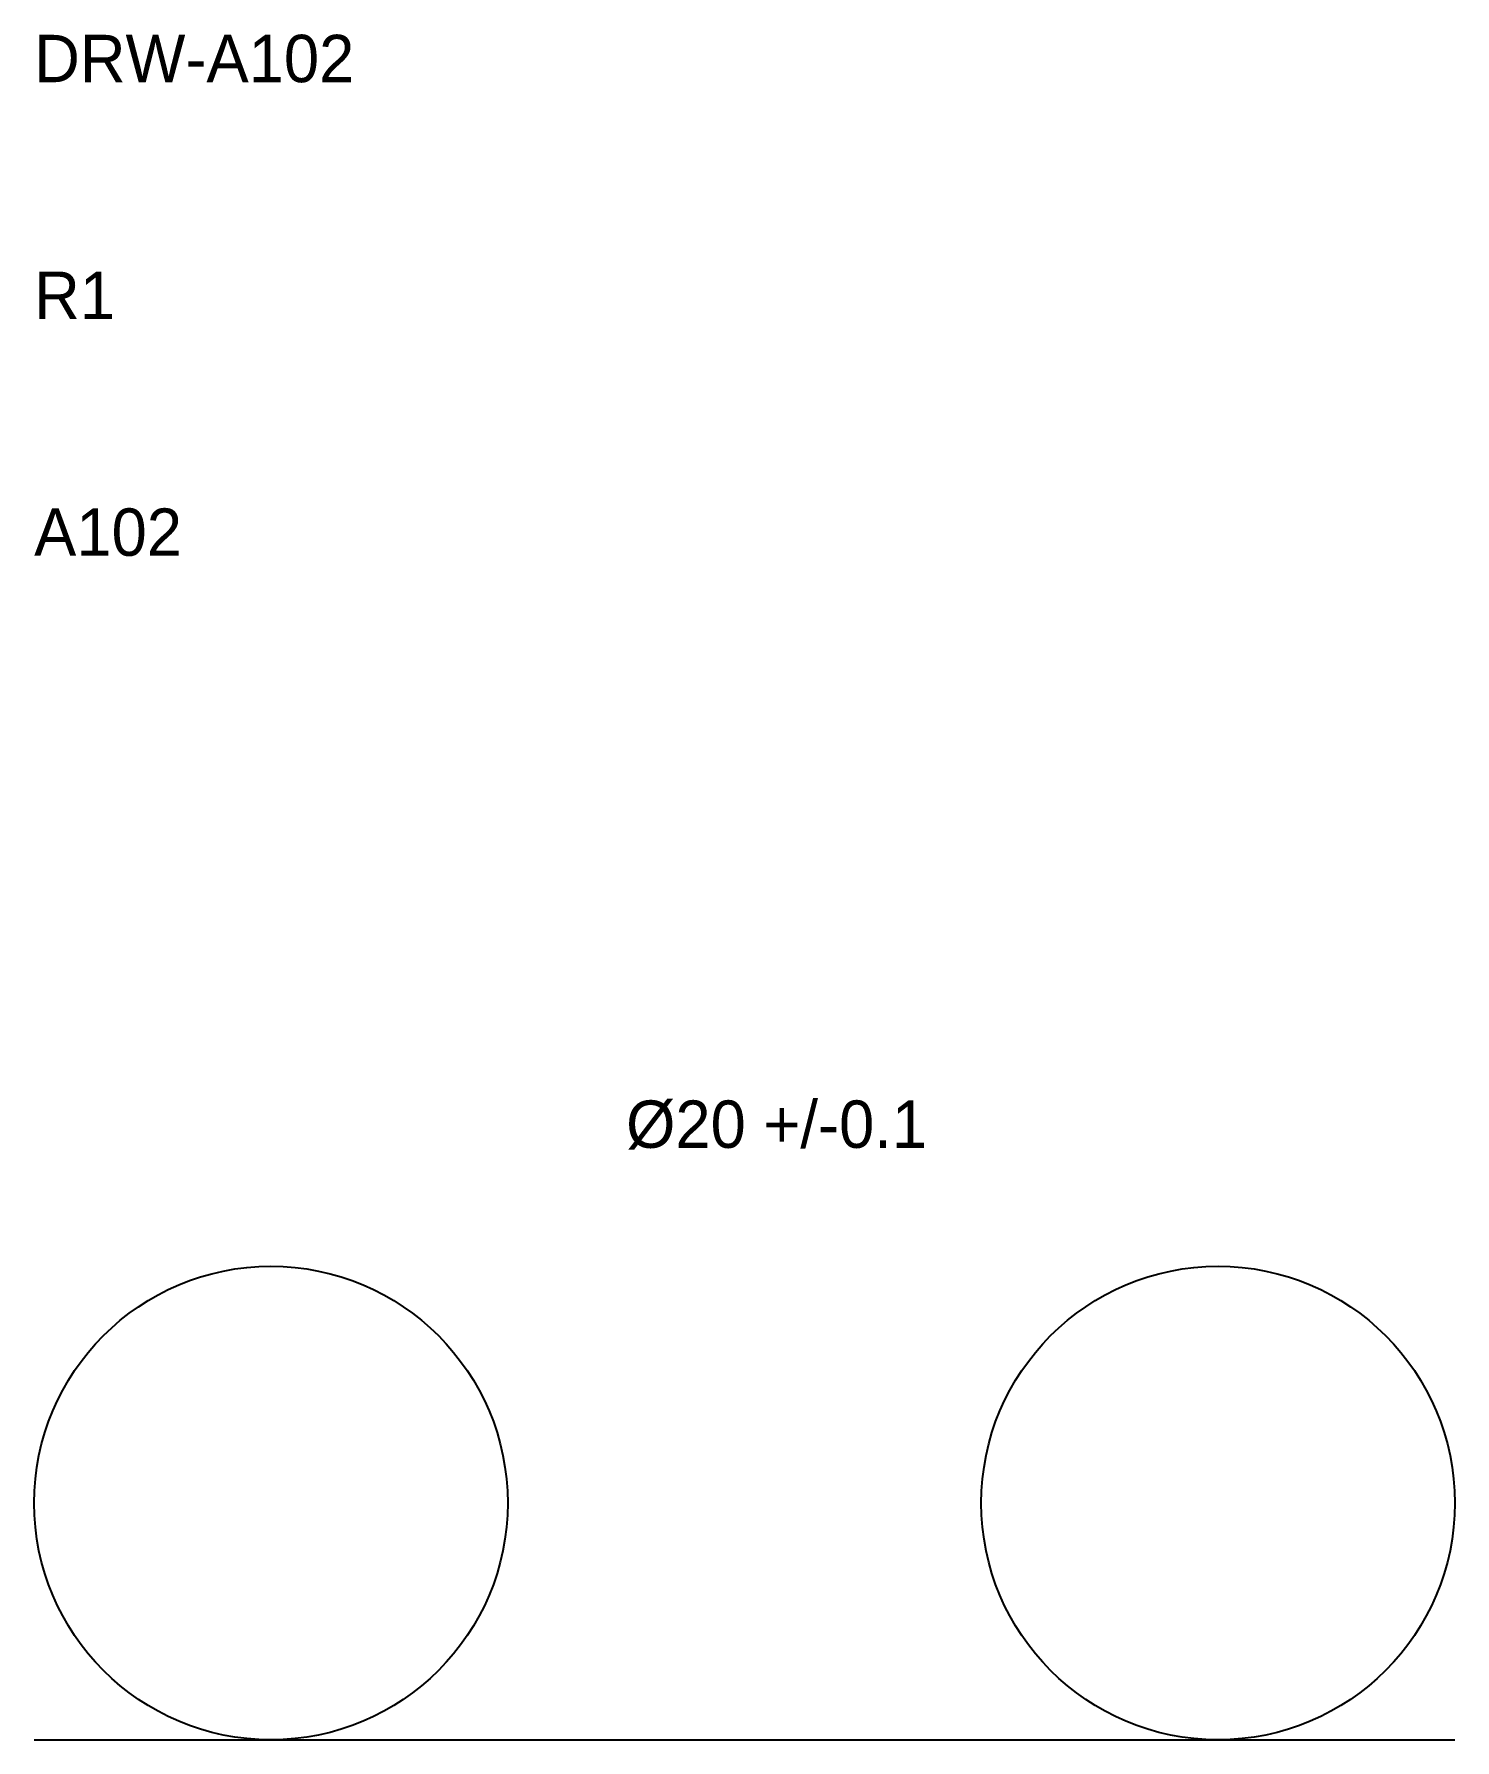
# Model space of a CAD drawing. Header units: millimetres. Extents: x 0 to 60, y 0 to 72.
import ezdxf

# ---------------------------------------------------------------- set-up
doc = ezdxf.new("R2010")
doc.units = ezdxf.units.MM

msp = doc.modelspace()

# ---------------------------------------------------------------- linework, layer by layer
at = {"layer": 'GEOMETRY'}
msp.add_line((0, 0), (60, 0), dxfattribs=at)
for centre in [(10, 10), (50, 10)]:
    msp.add_circle(centre, 10, dxfattribs=at)

# ---------------------------------------------------------------- texts
at = {"layer": 'ANNOTATIONS'}
for s, p in [('DRW-A102', (0, 70)), ('R1', (0, 60)), ('A102', (0, 50)), ('%%c20 +/-0.1', (25, 25))]:
    msp.add_text(s, height=2, dxfattribs=at).set_placement(p)

doc.saveas('drawing.dxf')
